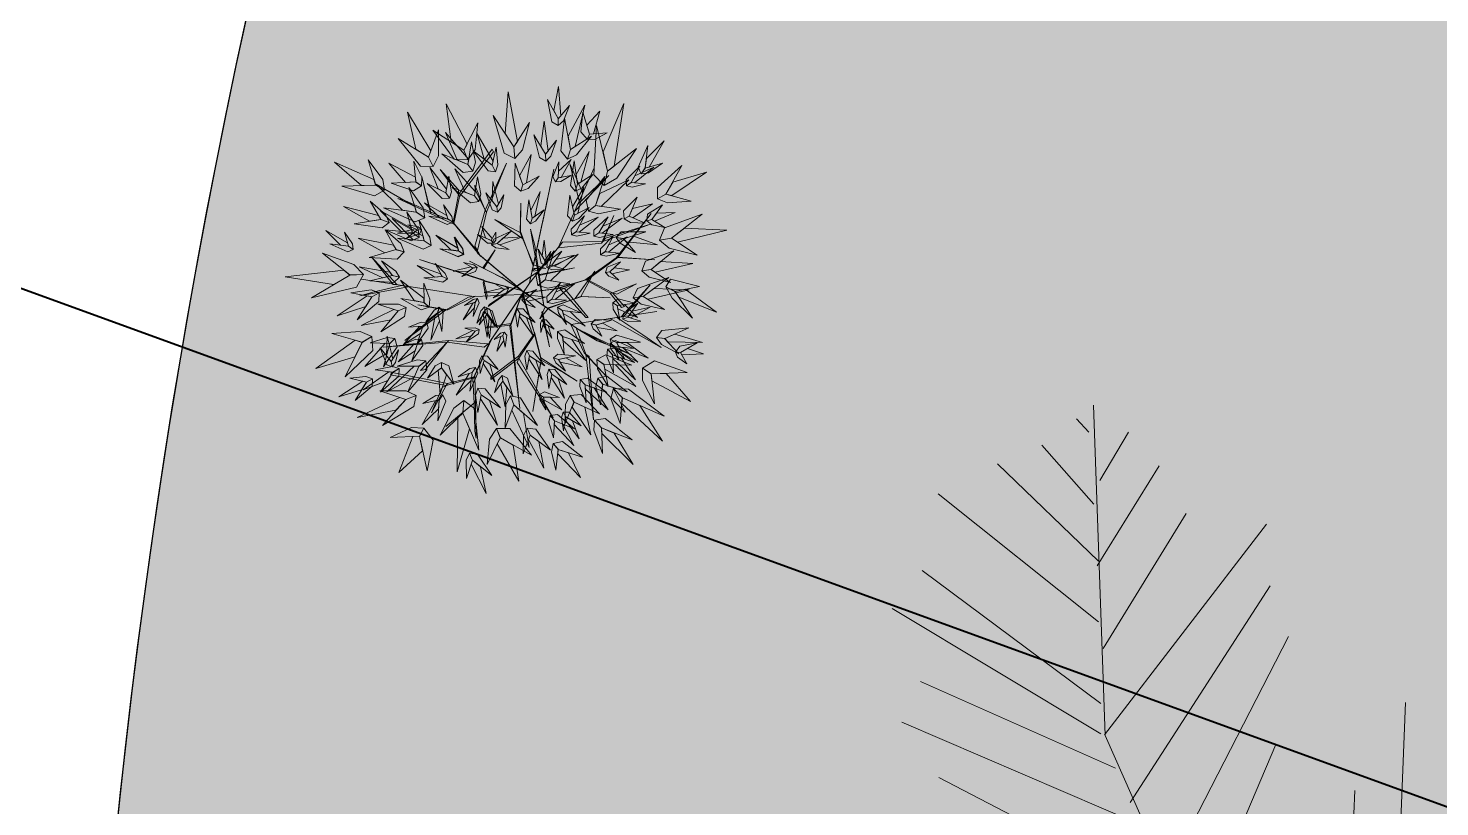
# Model space of a CAD drawing. Header units: millimetres. Extents: x -4 to 161, y -89 to 328.
# Drawn here: x 19.317 to 23.759, y 20.954 to 23.403 of the extents above; entities that cross this region are included whole.
import ezdxf

# ---------------------------------------------------------------- set-up
doc = ezdxf.new("R2010")
doc.units = ezdxf.units.MM
doc.linetypes.add('CENTER', pattern=[2, 1.25, -0.25, 0.25, -0.25])
for name, color, linetype, lineweight in [('19-JARDINERIA', 80, 'Continuous', 0), ('areas verdes', 70, 'Continuous', 0), ('PARED', 20, 'Continuous', 40)]:
    doc.layers.add(name, color=color, linetype=linetype, lineweight=lineweight)
doc.layers.add('Grama Zoysa', color=84, linetype='Continuous')
doc.layers.add('PISO', color=8, linetype='Continuous')
doc.layers.add('VEGETACION', color=7, linetype='Continuous', lineweight=9, true_color=0xa3cf44)
doc.styles.add('ATTR', font='romans.shx', dxfattribs={"width": 0.8, "height": 19.230769})

# ---------------------------------------------------------------- blocks, each defined once
blk = doc.blocks.new('A$C50677734')
at = {"color": 62, "linetype": 'ByBlock'}
blk.add_line((0.961, 2.557, -0.722), (0.961, 2.557, -0.722), dxfattribs=at)
for points in [[(1.859, 3.166, -1.767), (1.89, 3.204, -1.791), (1.825, 3.556, -2.022), (1.791, 3.261, -1.829)], [(1.123, 2.924, -1.578), (1.129, 2.988, -1.599), (0.808, 3.358, -1.808), (0.983, 2.99, -1.637)], [(1.315, 3.068, -1.214), (1.333, 3.089, -1.219), (1.317, 3.296, -1.265), (1.286, 3.126, -1.227)], [(1.648, 2.969, -1.42), (1.665, 3.004, -1.431), (1.564, 3.287, -1.538), (1.584, 3.038, -1.45)], [(1.867, 3.082, -1.712), (1.859, 3.166, -1.767), (1.695, 3.391, -1.914), (1.78, 3.123, -1.739)], [(1.867, 3.082, -1.712), (1.931, 3.143, -1.752), (1.996, 3.335, -1.877), (1.859, 3.165, -1.766)], [(2.299, 2.934, -1.202), (2.351, 2.947, -1.232), (2.507, 3.287, -1.532), (2.294, 3.057, -1.286)], [(1.192, 2.831, -1.529), (1.215, 2.945, -1.562), (1.146, 3.213, -1.672), (1.124, 2.923, -1.578)], [(1.315, 3.019, -1.203), (1.315, 3.068, -1.214), (1.245, 3.206, -1.245), (1.274, 3.046, -1.209)], [(1.315, 3.019, -1.203), (1.35, 3.052, -1.211), (1.392, 3.161, -1.235), (1.315, 3.067, -1.214)], [(1.865, 2.762, -1.463), (1.895, 2.798, -1.469), (1.868, 3.165, -1.531), (1.813, 2.864, -1.48)], [(2.069, 2.905, -1.191), (2.099, 2.93, -1.218), (2.072, 3.177, -1.496), (2.018, 2.974, -1.268)], [(2.255, 2.858, -1.131), (2.299, 2.934, -1.202), (2.284, 3.228, -1.401), (2.198, 2.946, -1.171)], [(1.192, 2.831, -1.529), (1.123, 2.924, -1.578), (0.788, 3.079, -1.717), (1.07, 2.821, -1.556)], [(1.667, 2.9, -1.394), (1.648, 2.969, -1.42), (1.493, 3.132, -1.491), (1.597, 2.922, -1.408)], [(1.667, 2.9, -1.394), (1.705, 2.96, -1.412), (1.723, 3.129, -1.468), (1.648, 2.968, -1.419)], [(2.069, 2.847, -1.125), (2.069, 2.905, -1.191), (1.945, 3.069, -1.375), (1.996, 2.879, -1.161)], [(2.511, 2.724, -1.961), (2.567, 2.731, -1.998), (2.745, 3.062, -2.376), (2.509, 2.851, -2.066)], [(1.513, 2.725, -1.629), (1.532, 2.762, -1.651), (1.414, 3.037, -1.873), (1.438, 2.788, -1.691)], [(1.705, 2.693, -1.366), (1.731, 2.722, -1.378), (1.708, 3.017, -1.498), (1.661, 2.775, -1.399)], [(1.865, 2.675, -1.448), (1.865, 2.762, -1.463), (1.741, 3.005, -1.504), (1.792, 2.723, -1.456)], [(1.865, 2.675, -1.448), (1.925, 2.734, -1.458), (1.998, 2.926, -1.491), (1.865, 2.761, -1.463)], [(1.93, 2.667, -1.859), (1.922, 2.651, -1.892), (1.871, 2.952, -1.868), (1.89, 2.894, -1.859)], [(2.069, 2.847, -1.125), (2.13, 2.886, -1.169), (2.202, 3.016, -1.315), (2.069, 2.904, -1.19)], [(2.255, 2.858, -1.131), (2.353, 2.87, -1.179), (2.531, 2.993, -1.337), (2.298, 2.933, -1.201)], [(2.462, 2.651, -1.871), (2.511, 2.724, -1.961), (2.503, 3.029, -2.211), (2.403, 2.75, -1.92)], [(2.432, 2.631, -1.61), (2.47, 2.648, -1.632), (2.546, 2.934, -1.858), (2.412, 2.726, -1.673)], [(1.077, 2.671, -1.023), (1.062, 2.707, -1.034), (0.784, 2.819, -1.145), (0.983, 2.668, -1.054)], [(1.14, 2.639, -0.997), (1.121, 2.707, -1.015), (1.008, 2.833, -1.073), (1.078, 2.67, -1.023)], [(1.545, 1.991, -1.825), (1.545, 1.991, -1.791), (1.15, 2.824, -1.687)], [(1.318, 2.63, -1.147), (1.33, 2.662, -1.153), (1.223, 2.897, -1.218), (1.259, 2.685, -1.165)], [(1.277, 2.552, -1.715), (1.349, 2.86, -1.329), (1.26, 2.582, -1.705), (1.277, 2.552, -1.715)], [(1.535, 2.658, -1.576), (1.513, 2.725, -1.629), (1.334, 2.874, -1.776), (1.454, 2.672, -1.605)], [(1.535, 2.658, -1.576), (1.578, 2.722, -1.612), (1.598, 2.893, -1.729), (1.513, 2.724, -1.628)], [(1.705, 2.623, -1.337), (1.705, 2.693, -1.366), (1.599, 2.888, -1.446), (1.643, 2.662, -1.353)], [(1.705, 2.574, -0.671), (1.731, 2.603, -0.683), (1.708, 2.898, -0.804), (1.661, 2.656, -0.705)], [(1.705, 2.623, -1.337), (1.757, 2.67, -1.356), (1.82, 2.825, -1.42), (1.705, 2.692, -1.365)], [(1.926, 2.659, -1.886), (1.953, 2.694, -1.886), (2.134, 2.891, -2.021)], [(2.114, 2.599, -0.969), (2.135, 2.649, -1.002), (2.111, 2.821, -1.094), (2.078, 2.647, -0.987)], [(2.135, 2.649, -1.002), (2.163, 2.661, -1.016), (2.234, 2.877, -1.155), (2.125, 2.721, -1.041)], [(2.408, 2.565, -1.556), (2.432, 2.631, -1.61), (2.383, 2.857, -1.76), (2.353, 2.626, -1.586)], [(0.72, 2.525, -1.582), (0.702, 2.581, -1.617), (0.326, 2.719, -1.966), (0.588, 2.507, -1.679)], [(0.805, 2.484, -1.499), (0.785, 2.59, -1.555), (0.64, 2.774, -1.739), (0.721, 2.524, -1.581)], [(1.292, 2.521, -1.748), (1.316, 2.469, -1.764), (1.029, 2.757, -1.825), (1.123, 2.679, -1.782)], [(1.339, 2.573, -1.131), (1.318, 2.63, -1.147), (1.177, 2.76, -1.19), (1.279, 2.587, -1.14)], [(1.339, 2.573, -1.131), (1.366, 2.626, -1.142), (1.368, 2.771, -1.176), (1.319, 2.629, -1.147)], [(1.705, 2.504, -0.643), (1.705, 2.574, -0.671), (1.599, 2.769, -0.751), (1.643, 2.542, -0.659)], [(1.745, 2.671, -1.296), (1.744, 2.691, -1.3), (1.631, 2.792, -1.349), (1.7, 2.686, -1.309)], [(1.77, 2.645, -1.284), (1.745, 2.671, -1.296), (1.637, 2.707, -1.328), (1.734, 2.638, -1.29)], [(1.705, 2.504, -0.643), (1.757, 2.551, -0.662), (1.82, 2.706, -0.725), (1.705, 2.573, -0.671)], [(1.77, 2.645, -1.284), (1.772, 2.681, -1.292), (1.739, 2.76, -1.317), (1.746, 2.671, -1.295)], [(1.965, 2.515, -0.595), (1.983, 2.536, -0.597), (1.967, 2.748, -0.617), (1.936, 2.574, -0.601)], [(2.114, 2.599, -0.969), (2.168, 2.616, -0.991), (2.262, 2.705, -1.064), (2.134, 2.648, -1.001)], [(2.182, 2.555, -1.696), (2.213, 2.577, -1.653), (2.268, 2.796, -1.696)], [(2.247, 2.438, -0.677), (2.28, 2.453, -0.697), (2.34, 2.698, -0.892), (2.228, 2.519, -0.732)], [(2.408, 2.565, -1.556), (2.481, 2.589, -1.592), (2.603, 2.71, -1.711), (2.432, 2.63, -1.609)], [(2.462, 2.651, -1.871), (2.567, 2.651, -1.932), (2.762, 2.756, -2.131), (2.51, 2.723, -1.96)], [(2.541, 2.461, -0.81), (2.572, 2.474, -0.814), (2.684, 2.711, -0.856), (2.545, 2.543, -0.821)], [(1.103, 2.424, -1.414), (1.093, 2.462, -1.424), (0.831, 2.61, -1.53), (1.009, 2.434, -1.443)], [(1.14, 2.639, -0.997), (1.077, 2.671, -1.023), (0.852, 2.664, -1.097), (1.078, 2.601, -1.011)], [(1.163, 2.385, -1.389), (1.152, 2.455, -1.406), (1.055, 2.594, -1.461), (1.104, 2.424, -1.414)], [(1.965, 2.465, -0.591), (1.965, 2.515, -0.595), (1.895, 2.655, -0.608), (1.924, 2.493, -0.593)], [(1.957, 2.443, -1.892), (1.969, 2.468, -1.849), (1.93, 2.667, -1.859), (1.922, 2.651, -1.892)], [(1.965, 2.465, -0.591), (2, 2.499, -0.594), (2.042, 2.61, -0.604), (1.965, 2.514, -0.595)], [(2.228, 2.382, -0.631), (2.247, 2.438, -0.677), (2.201, 2.631, -0.807), (2.18, 2.434, -0.656)], [(2.51, 2.407, -0.8), (2.541, 2.461, -0.81), (2.549, 2.656, -0.837), (2.482, 2.463, -0.805)], [(0.805, 2.484, -1.499), (0.72, 2.525, -1.582), (0.404, 2.48, -1.814), (0.713, 2.413, -1.545)], [(0.9, 2.318, -1.191), (0.871, 2.377, -1.222), (0.754, 2.467, -1.322), (0.842, 2.331, -1.236)], [(1.273, 2.231, -0.709), (1.282, 2.288, -0.757), (1.202, 2.464, -0.893), (1.217, 2.272, -0.736)], [(1.282, 2.288, -0.757), (1.311, 2.308, -0.778), (1.326, 2.552, -0.982), (1.249, 2.362, -0.814)], [(1.543, 2.284, -0.484), (1.556, 2.308, -0.486), (1.503, 2.508, -0.538), (1.505, 2.334, -0.503)], [(1.711, 1.973, -1.516), (1.711, 1.988, -1.568), (1.555, 2.518, -0.839), (1.555, 2.518, -0.832)], [(1.795, 2.291, -2.217), (1.812, 2.312, -2.221), (1.797, 2.52, -2.263), (1.766, 2.349, -2.229)], [(1.795, 2.288, -0.406), (1.812, 2.309, -0.411), (1.797, 2.517, -0.452), (1.766, 2.346, -0.418)], [(1.878, 2.147, -2.168), (1.863, 2.117, -2.134), (1.961, 2.451, -1.843), (1.965, 2.459, -1.859)], [(1.961, 2.451, -1.843), (1.965, 2.459, -1.859), (2.182, 2.555, -1.696), (2.174, 2.538, -1.678)], [(2.182, 2.555, -1.696), (2.174, 2.538, -1.678), (2.638, 2.513, -1.329), (2.649, 2.535, -1.329)], [(2.2, 2.298, -1.405), (2.2, 2.298, -1.372), (2.322, 2.487, -0.967), (2.29, 2.462, -1.071)], [(2.228, 2.382, -0.631), (2.29, 2.403, -0.662), (2.392, 2.508, -0.765), (2.247, 2.438, -0.676)], [(2.51, 2.407, -0.8), (2.569, 2.423, -0.806), (2.682, 2.517, -0.828), (2.54, 2.461, -0.809)], [(0.467, 2.31, -1.383), (0.457, 2.34, -1.396), (0.24, 2.43, -1.521), (0.393, 2.307, -1.418)], [(0.517, 2.284, -1.354), (0.503, 2.34, -1.374), (0.418, 2.443, -1.44), (0.468, 2.31, -1.383)], [(0.841, 2.331, -1.236), (0.822, 2.362, -1.255), (0.568, 2.395, -1.447), (0.762, 2.304, -1.29)], [(0.691, 2.205, -0.886), (0.724, 2.236, -0.907), (0.768, 2.376, -0.967), (0.681, 2.252, -0.898)], [(0.724, 2.236, -0.907), (0.75, 2.237, -0.916), (0.879, 2.381, -1.006), (0.743, 2.295, -0.932)], [(1.136, 1.939, -1.405), (1.119, 1.944, -1.405), (0.786, 2.359, -0.728)], [(1.163, 2.385, -1.389), (1.103, 2.424, -1.414), (0.879, 2.447, -1.484), (1.095, 2.355, -1.403)], [(1.273, 2.231, -0.709), (1.331, 2.261, -0.741), (1.412, 2.379, -0.849), (1.282, 2.287, -0.757)], [(1.552, 2.236, -0.472), (1.543, 2.284, -0.484), (1.45, 2.403, -0.529), (1.508, 2.254, -0.486)], [(1.552, 2.236, -0.472), (1.58, 2.277, -0.474), (1.599, 2.393, -0.493), (1.543, 2.284, -0.484)], [(1.795, 2.242, -2.207), (1.795, 2.291, -2.217), (1.724, 2.429, -2.245), (1.754, 2.269, -2.213)], [(1.795, 2.239, -0.397), (1.795, 2.288, -0.406), (1.724, 2.426, -0.434), (1.754, 2.266, -0.402)], [(1.795, 2.242, -2.207), (1.83, 2.275, -2.214), (1.871, 2.385, -2.236), (1.795, 2.291, -2.217)], [(1.795, 2.239, -0.397), (1.83, 2.272, -0.403), (1.871, 2.381, -0.425), (1.795, 2.287, -0.406)], [(2.192, 2.281, -1.405), (2.2, 2.298, -1.405), (2.621, 2.372, -0.728)], [(2.243, 2.205, -0.515), (2.276, 2.236, -0.536), (2.32, 2.376, -0.596), (2.233, 2.252, -0.527)], [(2.276, 2.236, -0.536), (2.302, 2.237, -0.545), (2.431, 2.381, -0.635), (2.295, 2.295, -0.561)], [(0.517, 2.284, -1.354), (0.467, 2.31, -1.383), (0.289, 2.302, -1.466), (0.466, 2.252, -1.37)], [(0.658, 2.174, -1.27), (0.644, 2.204, -1.276), (0.4, 2.295, -1.33), (0.577, 2.171, -1.284)], [(0.714, 2.148, -1.257), (0.695, 2.205, -1.268), (0.593, 2.309, -1.298), (0.659, 2.174, -1.27)], [(0.9, 2.318, -1.191), (0.841, 2.331, -1.236), (0.653, 2.264, -1.363), (0.854, 2.264, -1.216)], [(0.691, 2.205, -0.886), (0.737, 2.201, -0.9), (0.839, 2.241, -0.948), (0.724, 2.236, -0.907)], [(1.016, 2.13, -0.919), (0.992, 2.171, -0.931), (0.897, 2.233, -0.968), (0.97, 2.14, -0.936)], [(1.112, 2.184, -2.148), (1.096, 2.205, -2.155), (0.897, 2.232, -2.225), (1.052, 2.167, -2.167)], [(1.308, 2.131, -1.375), (1.33, 2.105, -1.405), (0.933, 2.241, -1.234)], [(1.159, 2.174, -2.131), (1.135, 2.215, -2.142), (1.04, 2.277, -2.179), (1.113, 2.184, -2.147)], [(1.33, 2.105, -1.405), (1.342, 2.091, -1.387), (1.236, 2.318, -0.976)], [(1.745, 2.113, -0.765), (1.744, 2.133, -0.77), (1.631, 2.234, -0.818), (1.7, 2.128, -0.778)], [(1.905, 2.203, -2.055), (1.886, 2.164, -2.097), (2.192, 2.281, -1.405), (2.2, 2.298, -1.405)], [(2.011, 2.088, -0.394), (2.021, 2.116, -0.434), (1.995, 2.238, -0.531), (1.985, 2.129, -0.407)], [(2.021, 2.116, -0.434), (2.038, 2.118, -0.455), (2.07, 2.246, -0.622), (2.011, 2.167, -0.475)], [(2.243, 2.205, -0.515), (2.289, 2.201, -0.529), (2.391, 2.241, -0.577), (2.276, 2.236, -0.536)], [(2.495, 2.142, -0.603), (2.548, 2.16, -0.654), (2.661, 2.312, -0.795), (2.503, 2.211, -0.631)], [(2.548, 2.16, -0.654), (2.578, 2.143, -0.675), (2.794, 2.243, -0.888), (2.595, 2.223, -0.713)], [(0.532, 1.96, -1.921), (0.519, 2.009, -1.929), (0.182, 2.207, -2.011), (0.412, 1.977, -1.944)], [(0.714, 2.148, -1.257), (0.658, 2.174, -1.27), (0.464, 2.166, -1.302), (0.661, 2.116, -1.262)], [(0.608, 1.908, -1.901), (0.594, 1.997, -1.914), (0.47, 2.177, -1.958), (0.533, 1.96, -1.92)], [(0.82, 2.024, -1.052), (0.798, 2.058, -1.06), (0.496, 2.125, -1.139), (0.725, 2.007, -1.074)], [(0.817, 1.749, -1.696), (0.835, 1.749, -1.678), (0.654, 2.178, -1.329), (0.63, 2.178, -1.329)], [(0.891, 2.003, -1.033), (0.858, 2.067, -1.046), (0.721, 2.174, -1.087), (0.821, 2.024, -1.052)], [(0.969, 2.14, -0.936), (0.954, 2.161, -0.943), (0.754, 2.188, -1.013), (0.909, 2.123, -0.956)], [(1.016, 2.13, -0.919), (0.969, 2.14, -0.936), (0.825, 2.098, -0.983), (0.982, 2.095, -0.929)], [(1.159, 2.174, -2.131), (1.112, 2.184, -2.148), (0.968, 2.143, -2.194), (1.124, 2.139, -2.14)], [(1.273, 2.144, -0.577), (1.247, 2.153, -0.58), (1.056, 2.065, -0.61), (1.228, 2.096, -0.585)], [(1.319, 2.162, -0.57), (1.276, 2.183, -0.574), (1.158, 2.183, -0.59), (1.273, 2.145, -0.577)], [(1.319, 2.162, -0.57), (1.273, 2.144, -0.577), (1.167, 2.029, -0.597), (1.308, 2.113, -0.574)], [(1.77, 2.087, -0.753), (1.745, 2.113, -0.765), (1.637, 2.149, -0.797), (1.734, 2.08, -0.76)], [(1.77, 2.087, -0.753), (1.772, 2.123, -0.761), (1.739, 2.202, -0.787), (1.746, 2.113, -0.765)], [(1.814, 1.871, -1.157), (1.776, 2.169, -0.566), (1.817, 1.847, -1.105)], [(1.817, 1.648, -2.64), (1.821, 1.684, -2.64), (1.868, 2.15, -2.168), (1.864, 2.117, -2.134)], [(2.011, 2.088, -0.394), (2.044, 2.086, -0.429), (2.098, 2.124, -0.528), (2.021, 2.116, -0.434)], [(2.21, 1.954, -0.924), (2.18, 1.912, -0.952), (2.179, 2.19, -0.652)], [(2.495, 2.142, -0.603), (2.548, 2.105, -0.637), (2.685, 2.087, -0.749), (2.547, 2.16, -0.653)], [(0.608, 1.908, -1.901), (0.532, 1.96, -1.921), (0.244, 1.998, -1.975), (0.522, 1.873, -1.912)], [(0.891, 2.003, -1.033), (0.82, 2.024, -1.052), (0.594, 1.981, -1.104), (0.834, 1.955, -1.044)], [(1.119, 1.944, -1.405), (1.119, 1.944, -1.372), (0.8, 1.994, -0.967), (0.83, 1.966, -1.071)], [(1.564, 1.963, -1.791), (1.527, 2.007, -1.791), (1.33, 2.105, -1.405), (1.342, 2.091, -1.387)], [(1.558, 1.938, -0.414), (1.533, 1.964, -0.416), (1.449, 1.995, -0.424), (1.521, 1.938, -0.417)], [(1.793, 2.036, -0.805), (1.973, 2.045, -0.542), (1.793, 2.047, -0.738)], [(1.991, 2.094, -0.392), (2.027, 2.063, -0.408), (2.176, 2.023, -0.44), (2.04, 2.105, -0.392)], [(1.991, 2.094, -0.392), (1.991, 2.049, -0.411), (2.041, 1.951, -0.457), (2.026, 2.063, -0.408)], [(2.027, 2.063, -0.408), (2.03, 2.038, -0.419), (2.191, 1.916, -0.486), (2.089, 2.046, -0.422)], [(2.21, 1.954, -0.918), (2.218, 1.957, -0.952), (2.413, 2.087, -0.719)], [(2.316, 1.925, -0.35), (2.363, 1.94, -0.358), (2.474, 2.049, -0.382), (2.329, 1.973, -0.354)], [(2.39, 1.852, -1.215), (2.359, 1.839, -1.258), (2.801, 2.02, -1.105), (2.628, 1.949, -1.123)], [(2.363, 1.94, -0.358), (2.388, 1.93, -0.362), (2.583, 2.008, -0.398), (2.41, 1.986, -0.368)], [(0.42, 1.701, -1.741), (0.367, 1.791, -1.824), (0.199, 1.889, -2.087), (0.347, 1.694, -1.856)], [(0.915, 1.862, -1.002), (0.884, 1.874, -1.027), (0.732, 1.75, -1.279), (0.892, 1.796, -1.072)], [(0.954, 1.887, -0.942), (0.9, 1.914, -0.982), (0.78, 1.912, -1.115), (0.915, 1.863, -1.001)], [(0.954, 1.887, -0.942), (0.915, 1.862, -1.002), (0.862, 1.703, -1.169), (0.965, 1.821, -0.975)], [(1.256, 1.667, -2.055), (1.297, 1.654, -2.097), (1.136, 1.939, -1.405), (1.119, 1.944, -1.405)], [(1.323, 1.803, -1.082), (1.317, 1.823, -1.085), (1.181, 1.898, -1.12), (1.275, 1.808, -1.092)], [(1.354, 1.783, -1.074), (1.347, 1.819, -1.079), (1.296, 1.889, -1.098), (1.324, 1.803, -1.082)], [(1.52, 1.938, -0.417), (1.505, 1.951, -0.419), (1.346, 1.939, -0.433), (1.476, 1.916, -0.421)], [(1.558, 1.938, -0.414), (1.52, 1.938, -0.417), (1.415, 1.885, -0.427), (1.537, 1.907, -0.416)], [(1.794, 1.654, -2.278), (1.794, 1.654, -2.321), (1.561, 1.967, -1.825), (1.561, 1.967, -1.791)], [(1.709, 1.979, -1.568), (1.692, 1.972, -1.525), (1.593, 1.873, -1.157), (1.624, 1.886, -1.157)], [(1.745, 1.8, -2.15), (1.744, 1.82, -2.155), (1.631, 1.921, -2.203), (1.7, 1.815, -2.163)], [(1.818, 1.675, -2.321), (1.818, 1.675, -2.407), (1.711, 1.982, -1.568), (1.711, 1.963, -1.525)], [(1.77, 1.774, -2.138), (1.772, 1.809, -2.146), (1.739, 1.889, -2.172), (1.746, 1.799, -2.15)], [(1.818, 1.452, -1.148), (1.818, 1.452, -1.191), (2.281, 1.899, -0.48), (2.189, 1.795, -0.575)], [(1.818, 1.838, -1.157), (1.818, 1.872, -1.157), (1.818, 1.685, -0.471), (1.818, 1.685, -0.581)], [(2.041, 1.71, -1.182), (2.05, 1.713, -1.114), (2.21, 1.954, -0.918), (2.218, 1.957, -0.952)], [(2.316, 1.925, -0.35), (2.358, 1.902, -0.355), (2.475, 1.896, -0.374), (2.362, 1.94, -0.358)], [(2.35, 1.836, -1.225), (2.359, 1.839, -1.252), (2.566, 1.924, -0.805), (2.501, 1.897, -0.9)], [(0.737, 1.729, -0.914), (0.701, 1.772, -0.937), (0.583, 1.824, -1.011), (0.685, 1.729, -0.947)], [(1.354, 1.783, -1.074), (1.323, 1.803, -1.082), (1.208, 1.815, -1.105), (1.32, 1.768, -1.078)], [(1.5, 1.824, -0.362), (1.475, 1.825, -0.371), (1.34, 1.693, -0.47), (1.479, 1.768, -0.389)], [(1.5, 1.8, -1.849), (1.475, 1.801, -1.859), (1.34, 1.669, -1.958), (1.479, 1.744, -1.876)], [(1.534, 1.852, -0.338), (1.489, 1.86, -0.354), (1.386, 1.828, -0.406), (1.5, 1.824, -0.361)], [(1.534, 1.828, -1.825), (1.489, 1.836, -1.841), (1.386, 1.804, -1.893), (1.5, 1.8, -1.849)], [(1.534, 1.852, -0.338), (1.5, 1.824, -0.362), (1.45, 1.69, -0.427), (1.542, 1.805, -0.351)], [(1.534, 1.828, -1.825), (1.5, 1.8, -1.849), (1.45, 1.666, -1.914), (1.542, 1.781, -1.838)], [(2.017, 1.654, -1.148), (2.017, 1.654, -1.191), (1.552, 1.829, -0.48), (1.573, 1.829, -0.575)], [(1.77, 1.774, -2.138), (1.745, 1.8, -2.15), (1.637, 1.835, -2.182), (1.734, 1.767, -2.145)], [(2.01, 1.697, -1.543), (1.993, 1.69, -1.516), (2.35, 1.836, -1.225), (2.359, 1.839, -1.252)], [(2.531, 1.651, -0.504), (2.581, 1.665, -0.54), (2.697, 1.79, -0.639), (2.545, 1.708, -0.524)], [(0.346, 1.694, -1.858), (0.313, 1.738, -1.908), (0, 1.665, -2.398), (0.26, 1.605, -1.991)], [(0.42, 1.701, -1.741), (0.346, 1.694, -1.858), (0.143, 1.479, -2.175), (0.382, 1.583, -1.8)], [(0.684, 1.729, -0.948), (0.662, 1.75, -0.962), (0.437, 1.731, -1.103), (0.621, 1.692, -0.987)], [(0.737, 1.729, -0.914), (0.684, 1.729, -0.948), (0.535, 1.64, -1.041), (0.708, 1.677, -0.933)], [(1.026, 1.631, -0.669), (1.006, 1.648, -0.673), (0.797, 1.633, -0.714), (0.968, 1.601, -0.681)], [(1.076, 1.631, -0.659), (1.042, 1.665, -0.666), (0.933, 1.707, -0.688), (1.027, 1.631, -0.669)], [(1.316, 1.654, -2.168), (1.349, 1.654, -2.134), (1.006, 1.596, -1.843), (0.997, 1.596, -1.859)], [(1.186, 1.643, -1.264), (1.141, 1.634, -1.282), (1.059, 1.571, -1.341), (1.165, 1.606, -1.291)], [(1.186, 1.643, -1.264), (1.165, 1.605, -1.291), (1.169, 1.466, -1.365), (1.21, 1.602, -1.279)], [(1.821, 1.654, -2.64), (1.784, 1.654, -2.64), (1.316, 1.654, -2.168), (1.349, 1.654, -2.134)], [(1.527, 1.593, -1.568), (1.545, 1.593, -1.525), (1.402, 1.746, -1.157), (1.392, 1.746, -1.157)], [(1.794, 1.657, -2.321), (1.794, 1.657, -2.407), (1.527, 1.59, -1.568), (1.545, 1.59, -1.525)], [(1.781, 1.633, -2.168), (1.807, 1.655, -2.134), (1.586, 1.386, -1.843), (1.579, 1.38, -1.859)], [(1.755, 1.63, -0.626), (1.778, 1.604, -0.662), (1.897, 1.577, -0.762), (1.799, 1.643, -0.646)], [(1.821, 1.611, -2.682), (1.821, 1.596, -4.18), (1.76, 1.648, -4.18), (1.775, 1.648, -2.682)], [(1.812, 1.648, -4.18), (1.76, 1.648, -4.18), (1.775, 1.648, -2.682), (1.812, 1.648, -2.682)], [(1.818, 1.648, -2.64), (1.775, 1.648, -2.682), (1.775, 1.648, -2.682), (1.803, 1.648, -2.364)], [(1.778, 1.654, -2.597), (1.821, 1.654, -2.64), (1.836, 1.654, -2.364), (1.794, 1.654, -2.321)], [(1.836, 1.654, -2.364), (1.794, 1.654, -2.321), (1.907, 1.654, -2.03), (1.907, 1.654, -2.073)], [(1.815, 1.645, -2.64), (1.841, 1.62, -2.64), (2.004, 1.434, -2.444), (1.98, 1.457, -2.41)], [(1.818, 1.691, -2.597), (1.818, 1.648, -2.64), (1.818, 1.633, -2.364), (1.818, 1.675, -2.321)], [(1.818, 1.633, -2.364), (1.818, 1.675, -2.321), (1.818, 1.562, -2.03), (1.818, 1.562, -2.073)], [(1.821, 1.654, -2.64), (1.821, 1.611, -2.682), (1.821, 1.596, -2.407), (1.821, 1.639, -2.364)], [(1.821, 1.648, -4.18), (1.821, 1.596, -4.18), (1.821, 1.611, -2.682), (1.821, 1.648, -2.682)], [(1.907, 1.654, -2.03), (1.907, 1.654, -2.073), (2.289, 1.624, -1.825), (2.289, 1.624, -1.791)], [(1.908, 1.655, -2.03), (1.948, 1.672, -1.996), (2.01, 1.697, -1.543), (1.993, 1.69, -1.516)], [(1.929, 1.586, -1.343), (2.001, 1.564, -1.411), (2.243, 1.636, -1.598), (1.994, 1.653, -1.381)], [(1.999, 1.695, -1.516), (2.026, 1.686, -1.473), (2.06, 1.654, -1.182), (2.032, 1.654, -1.182)], [(2.05, 1.713, -1.182), (2.024, 1.703, -1.182), (2.082, 1.611, -0.505)], [(2.102, 1.634, -0.321), (2.131, 1.656, -0.331), (2.18, 1.753, -0.377), (2.098, 1.668, -0.337)], [(2.102, 1.634, -0.321), (2.138, 1.63, -0.319), (2.223, 1.656, -0.331), (2.131, 1.655, -0.331)], [(2.131, 1.656, -0.331), (2.152, 1.655, -0.331), (2.268, 1.754, -0.377), (2.152, 1.696, -0.35)], [(2.289, 1.624, -1.825), (2.289, 1.624, -1.791), (2.997, 1.751, -1.687)], [(2.531, 1.651, -0.504), (2.577, 1.619, -0.528), (2.702, 1.6, -0.607), (2.581, 1.665, -0.539)], [(0.797, 1.557, -1.369), (0.697, 1.59, -1.398), (0.448, 1.558, -1.491), (0.706, 1.506, -1.411)], [(0.797, 1.557, -1.369), (0.705, 1.505, -1.412), (0.526, 1.223, -1.529), (0.792, 1.447, -1.393)], [(1.016, 1.596, -1.892), (0.988, 1.596, -1.849), (0.826, 1.473, -1.859), (0.844, 1.473, -1.892)], [(1.076, 1.631, -0.659), (1.026, 1.631, -0.669), (0.888, 1.56, -0.696), (1.048, 1.589, -0.665)], [(1.536, 1.59, -1.516), (1.521, 1.59, -1.568), (1.004, 1.136, -0.839), (1.004, 1.136, -0.832)], [(1.165, 1.605, -1.291), (1.141, 1.598, -1.302), (1.067, 1.432, -1.414), (1.166, 1.547, -1.322)], [(1.423, 1.593, -0.708), (1.408, 1.603, -0.718), (1.288, 1.562, -0.815), (1.394, 1.563, -0.735)], [(1.452, 1.6, -0.685), (1.427, 1.621, -0.701), (1.355, 1.635, -0.752), (1.424, 1.593, -0.708)], [(1.452, 1.6, -0.685), (1.423, 1.593, -0.708), (1.355, 1.522, -0.773), (1.444, 1.566, -0.698)], [(1.672, 1.619, -0.621), (1.628, 1.605, -0.636), (1.548, 1.531, -0.682), (1.653, 1.578, -0.642)], [(1.653, 1.577, -0.642), (1.63, 1.567, -0.651), (1.563, 1.386, -0.741), (1.657, 1.516, -0.667)], [(1.672, 1.619, -0.621), (1.653, 1.577, -0.642), (1.664, 1.432, -0.702), (1.699, 1.579, -0.633)], [(1.755, 1.63, -0.626), (1.745, 1.589, -0.65), (1.766, 1.503, -0.73), (1.778, 1.604, -0.661)], [(1.778, 1.604, -0.662), (1.775, 1.581, -0.677), (1.885, 1.48, -0.828), (1.828, 1.592, -0.704)], [(1.818, 1.562, -2.03), (1.818, 1.519, -1.996), (1.818, 1.452, -1.543), (1.818, 1.47, -1.516)], [(1.818, 1.562, -2.03), (1.818, 1.562, -2.073), (1.818, 1.179, -1.825), (1.818, 1.179, -1.791)], [(1.929, 1.586, -1.343), (1.957, 1.505, -1.389), (2.09, 1.376, -1.538), (2, 1.564, -1.41)], [(2.001, 1.564, -1.411), (2.02, 1.522, -1.439), (2.331, 1.456, -1.722), (2.102, 1.593, -1.49)], [(2.011, 1.626, -0.924), (2.011, 1.617, -0.857), (2.222, 1.418, -0.557)], [(2.095, 1.609, -0.335), (2.132, 1.586, -0.36), (2.274, 1.583, -0.429), (2.137, 1.632, -0.348)], [(2.095, 1.609, -0.335), (2.102, 1.564, -0.352), (2.164, 1.478, -0.407), (2.132, 1.587, -0.359)], [(2.132, 1.586, -0.36), (2.139, 1.562, -0.37), (2.305, 1.479, -0.475), (2.192, 1.585, -0.389)], [(2.282, 1.625, -1.791), (2.341, 1.62, -1.791), (2.534, 1.347, -1.405), (2.516, 1.349, -1.387)], [(2.431, 1.593, -0.722), (2.475, 1.576, -0.74), (2.624, 1.593, -0.789), (2.471, 1.622, -0.732)], [(2.431, 1.593, -0.722), (2.448, 1.549, -0.734), (2.53, 1.472, -0.773), (2.474, 1.576, -0.739)], [(2.475, 1.576, -0.74), (2.487, 1.553, -0.747), (2.678, 1.494, -0.821), (2.537, 1.583, -0.76)], [(0.705, 1.505, -1.412), (0.648, 1.518, -1.429), (0.277, 1.271, -1.607), (0.629, 1.387, -1.461)], [(0.945, 1.519, -0.812), (0.888, 1.502, -0.82), (0.779, 1.404, -0.848), (0.917, 1.465, -0.824)], [(0.917, 1.465, -0.824), (0.886, 1.451, -0.83), (0.784, 1.211, -0.882), (0.916, 1.383, -0.839)], [(0.945, 1.519, -0.812), (0.917, 1.465, -0.824), (0.917, 1.271, -0.859), (0.976, 1.465, -0.819)], [(1.145, 1.411, -0.689), (1.099, 1.417, -0.702), (0.994, 1.383, -0.746), (1.11, 1.381, -0.708)], [(1.145, 1.411, -0.689), (1.11, 1.381, -0.709), (1.056, 1.243, -0.764), (1.152, 1.362, -0.7)], [(1.772, 1.434, -0.924), (1.763, 1.434, -0.857), (1.564, 1.222, -0.557)], [(1.818, 1.409, -1.182), (1.818, 1.437, -1.182), (1.711, 1.418, -0.505)], [(1.817, 1.418, -1.182), (1.82, 1.409, -1.114), (2.055, 1.241, -0.918), (2.058, 1.233, -0.952)], [(1.818, 1.47, -1.516), (1.818, 1.443, -1.473), (1.818, 1.409, -1.182), (1.818, 1.437, -1.182)], [(1.818, 1.452, -1.543), (1.818, 1.47, -1.516), (1.818, 1.084, -1.225), (1.818, 1.075, -1.252)], [(1.856, 1.444, -0.292), (1.902, 1.427, -0.305), (2.054, 1.444, -0.341), (1.896, 1.473, -0.299)], [(1.856, 1.444, -0.292), (1.875, 1.4, -0.3), (1.961, 1.323, -0.329), (1.901, 1.427, -0.304)], [(1.902, 1.427, -0.305), (1.915, 1.403, -0.31), (2.112, 1.344, -0.364), (1.966, 1.434, -0.32)], [(2.033, 1.39, -2.33), (2.011, 1.427, -2.373), (1.935, 1.109, -1.966), (1.944, 1.093, -1.966)], [(2.004, 1.434, -2.444), (1.98, 1.457, -2.41), (2.193, 1.284, -2.119), (2.2, 1.278, -2.134)], [(2.528, 1.435, -0.592), (2.574, 1.415, -0.602), (2.728, 1.425, -0.629), (2.57, 1.462, -0.597)], [(2.528, 1.435, -0.592), (2.545, 1.39, -0.599), (2.629, 1.308, -0.62), (2.573, 1.415, -0.602)], [(2.574, 1.415, -0.602), (2.586, 1.391, -0.606), (2.783, 1.323, -0.647), (2.638, 1.419, -0.613)], [(1.11, 1.381, -0.709), (1.084, 1.382, -0.717), (0.945, 1.244, -0.801), (1.087, 1.324, -0.732)], [(1.431, 1.359, -0.561), (1.386, 1.346, -0.571), (1.3, 1.27, -0.604), (1.41, 1.317, -0.576)], [(1.409, 1.316, -0.576), (1.385, 1.306, -0.582), (1.306, 1.118, -0.644), (1.41, 1.252, -0.593)], [(1.431, 1.359, -0.561), (1.409, 1.316, -0.576), (1.411, 1.164, -0.617), (1.456, 1.316, -0.569)], [(1.713, 1.399, -0.317), (1.681, 1.392, -0.332), (1.622, 1.347, -0.381), (1.699, 1.372, -0.339)], [(1.699, 1.371, -0.339), (1.682, 1.366, -0.348), (1.632, 1.246, -0.441), (1.702, 1.329, -0.365)], [(1.713, 1.399, -0.317), (1.699, 1.371, -0.339), (1.706, 1.271, -0.401), (1.733, 1.369, -0.329)], [(1.872, 1.352, -0.425), (1.837, 1.318, -0.432), (1.796, 1.209, -0.454), (1.872, 1.303, -0.435)], [(1.872, 1.302, -0.435), (1.855, 1.282, -0.44), (1.87, 1.073, -0.482), (1.901, 1.244, -0.447)], [(1.872, 1.352, -0.425), (1.872, 1.302, -0.435), (1.943, 1.164, -0.463), (1.914, 1.324, -0.431)], [(2.431, 1.3, -1.586), (2.475, 1.283, -1.604), (2.624, 1.301, -1.653), (2.471, 1.329, -1.596)], [(2.431, 1.3, -1.586), (2.448, 1.256, -1.598), (2.53, 1.179, -1.637), (2.474, 1.283, -1.604)], [(2.475, 1.283, -1.604), (2.487, 1.26, -1.611), (2.678, 1.201, -1.685), (2.537, 1.29, -1.625)], [(0.428, 1.219, -1.603), (0.394, 1.21, -1.614), (0.264, 0.972, -1.726), (0.421, 1.134, -1.634)], [(0.463, 1.273, -1.577), (0.4, 1.263, -1.595), (0.274, 1.175, -1.653), (0.429, 1.22, -1.603)], [(0.463, 1.273, -1.577), (0.428, 1.219, -1.603), (0.412, 1.016, -1.677), (0.492, 1.212, -1.592)], [(0.756, 1.204, -1.748), (0.652, 1.202, -1.811), (0.466, 1.099, -2.019), (0.712, 1.134, -1.84)], [(0.756, 1.204, -1.748), (0.711, 1.133, -1.842), (0.737, 0.84, -2.104), (0.819, 1.11, -1.8)], [(0.999, 1.194, -1.273), (0.955, 1.184, -1.288), (0.779, 0.89, -1.436), (0.986, 1.087, -1.314)], [(1.045, 1.26, -1.238), (0.964, 1.251, -1.262), (0.801, 1.146, -1.34), (0.999, 1.195, -1.273)], [(1.045, 1.26, -1.238), (0.999, 1.194, -1.273), (0.969, 0.938, -1.371), (1.079, 1.182, -1.258)], [(1.707, 1.237, -0.504), (1.657, 1.206, -0.517), (1.58, 1.086, -0.56), (1.696, 1.179, -0.524)], [(1.695, 1.179, -0.524), (1.669, 1.158, -0.532), (1.639, 0.908, -0.617), (1.718, 1.103, -0.549)], [(1.707, 1.237, -0.504), (1.695, 1.179, -0.524), (1.75, 0.998, -0.582), (1.752, 1.195, -0.517)], [(2.334, 1.184, -0.391), (2.323, 1.143, -0.415), (2.344, 1.057, -0.495), (2.357, 1.158, -0.426)], [(2.334, 1.184, -0.391), (2.357, 1.158, -0.427), (2.475, 1.131, -0.527), (2.378, 1.197, -0.411)], [(0.711, 1.133, -1.842), (0.656, 1.126, -1.881), (0.501, 0.805, -2.277), (0.721, 1.01, -1.952)], [(1.191, 1.067, -0.859), (1.157, 1.04, -0.88), (1.115, 0.952, -0.949), (1.191, 1.028, -0.889)], [(1.191, 1.067, -0.859), (1.191, 1.027, -0.89), (1.262, 0.916, -0.977), (1.233, 1.045, -0.876)], [(1.408, 1.121, -0.616), (1.362, 1.107, -0.626), (1.276, 1.031, -0.658), (1.386, 1.078, -0.63)], [(1.386, 1.078, -0.63), (1.361, 1.068, -0.637), (1.282, 0.88, -0.699), (1.386, 1.014, -0.648)], [(1.408, 1.121, -0.616), (1.386, 1.078, -0.63), (1.387, 0.926, -0.672), (1.432, 1.078, -0.624)], [(1.506, 1.141, -0.742), (1.482, 1.103, -0.758), (1.471, 0.997, -0.812), (1.519, 1.1, -0.765)], [(1.506, 1.141, -0.742), (1.519, 1.099, -0.766), (1.623, 1.002, -0.833), (1.553, 1.13, -0.755)], [(1.519, 1.099, -0.766), (1.508, 1.076, -0.776), (1.578, 0.903, -0.878), (1.563, 1.058, -0.794)], [(2.357, 1.158, -0.427), (2.354, 1.135, -0.442), (2.464, 1.034, -0.594), (2.406, 1.146, -0.469)], [(0.868, 0.94, -1.891), (0.832, 0.932, -1.908), (0.706, 0.695, -2.082), (0.864, 0.853, -1.94)], [(0.902, 0.993, -1.85), (0.835, 0.985, -1.878), (0.707, 0.901, -1.969), (0.868, 0.94, -1.89)], [(0.902, 0.993, -1.85), (0.868, 0.94, -1.891), (0.861, 0.733, -2.007), (0.935, 0.93, -1.873)], [(1.191, 1.027, -0.89), (1.174, 1.011, -0.903), (1.189, 0.844, -1.034), (1.221, 0.981, -0.926)], [(1.915, 1.043, -0.62), (1.891, 1.007, -0.643), (1.881, 0.913, -0.714), (1.929, 1.006, -0.65)], [(1.915, 1.043, -0.62), (1.929, 1.005, -0.651), (2.034, 0.92, -0.732), (1.963, 1.034, -0.634)], [(1.929, 1.005, -0.651), (1.918, 0.985, -0.665), (1.989, 0.831, -0.794), (1.973, 0.969, -0.685)], [(2.159, 0.993, -0.761), (2.118, 0.961, -0.792), (2.073, 0.863, -0.895), (2.162, 0.951, -0.807)], [(2.162, 0.951, -0.807), (2.142, 0.931, -0.827), (2.175, 0.754, -1.022), (2.202, 0.904, -0.862)], [(2.159, 0.993, -0.761), (2.162, 0.951, -0.807), (2.26, 0.839, -0.937), (2.212, 0.974, -0.787)], [(2.516, 0.943, -1.059), (2.506, 0.864, -1.09), (2.567, 0.692, -1.19), (2.566, 0.888, -1.104)], [(2.516, 0.943, -1.059), (2.567, 0.887, -1.104), (2.802, 0.817, -1.231), (2.597, 0.962, -1.084)], [(1.097, 0.896, -1.12), (1.044, 0.873, -1.139), (0.958, 0.77, -1.203), (1.08, 0.843, -1.148)], [(1.08, 0.842, -1.149), (1.053, 0.826, -1.161), (1, 0.595, -1.282), (1.095, 0.769, -1.182)], [(1.179, 0.823, -1.778), (1.134, 0.809, -1.793), (1.054, 0.734, -1.84), (1.16, 0.782, -1.799)], [(1.097, 0.896, -1.12), (1.08, 0.842, -1.149), (1.118, 0.666, -1.229), (1.137, 0.851, -1.136)], [(1.328, 0.852, -1.359), (1.246, 0.845, -1.411), (1.105, 0.754, -1.58), (1.298, 0.795, -1.435)], [(1.179, 0.823, -1.778), (1.16, 0.781, -1.8), (1.171, 0.635, -1.859), (1.206, 0.782, -1.79)], [(1.328, 0.852, -1.359), (1.298, 0.794, -1.436), (1.338, 0.566, -1.649), (1.385, 0.781, -1.401)], [(1.483, 0.86, -0.99), (1.432, 0.829, -1.001), (1.352, 0.709, -1.036), (1.47, 0.801, -1.006)], [(1.483, 0.86, -0.99), (1.47, 0.801, -1.006), (1.519, 0.615, -1.051), (1.526, 0.816, -0.999)], [(1.697, 0.836, -1.159), (1.636, 0.789, -1.195), (1.564, 0.635, -1.315), (1.697, 0.768, -1.212)], [(1.697, 0.836, -1.159), (1.697, 0.767, -1.213), (1.821, 0.572, -1.364), (1.77, 0.798, -1.189)], [(1.872, 0.824, -2.335), (1.837, 0.791, -2.341), (1.796, 0.681, -2.364), (1.872, 0.775, -2.345)], [(1.899, 0.843, -1.566), (1.862, 0.795, -1.567), (1.83, 0.649, -1.573), (1.907, 0.782, -1.571)], [(1.872, 0.824, -2.335), (1.872, 0.775, -2.345), (1.943, 0.637, -2.373), (1.914, 0.797, -2.34)], [(1.899, 0.843, -1.566), (1.908, 0.781, -1.571), (2.02, 0.62, -1.589), (1.955, 0.816, -1.572)], [(2.095, 0.847, -2.349), (2.132, 0.824, -2.374), (2.274, 0.821, -2.444), (2.137, 0.87, -2.363)], [(2.095, 0.847, -2.349), (2.102, 0.802, -2.366), (2.164, 0.716, -2.421), (2.132, 0.824, -2.374)], [(2.132, 0.824, -2.374), (2.139, 0.8, -2.385), (2.305, 0.717, -2.49), (2.192, 0.822, -2.404)], [(2.289, 0.875, -0.883), (2.283, 0.793, -0.903), (2.356, 0.608, -0.967), (2.345, 0.815, -0.912)], [(2.289, 0.875, -0.883), (2.346, 0.814, -0.912), (2.595, 0.728, -0.993), (2.374, 0.891, -0.899)], [(2.567, 0.887, -1.104), (2.567, 0.844, -1.123), (2.804, 0.628, -1.314), (2.665, 0.857, -1.157)], [(0.92, 0.745, -1.972), (0.854, 0.719, -2.006), (0.749, 0.602, -2.119), (0.903, 0.684, -2.022)], [(0.92, 0.745, -1.972), (0.902, 0.683, -2.023), (0.962, 0.479, -2.165), (0.975, 0.691, -2)], [(1.16, 0.781, -1.8), (1.136, 0.771, -1.808), (1.07, 0.589, -1.898), (1.164, 0.72, -1.824)], [(1.298, 0.794, -1.436), (1.255, 0.785, -1.468), (1.153, 0.526, -1.79), (1.314, 0.698, -1.525)], [(1.574, 0.745, -0.825), (1.507, 0.719, -0.859), (1.403, 0.602, -0.972), (1.556, 0.684, -0.875)], [(1.47, 0.801, -1.006), (1.443, 0.78, -1.013), (1.406, 0.526, -1.08), (1.49, 0.723, -1.025)], [(1.574, 0.745, -0.825), (1.556, 0.683, -0.876), (1.616, 0.479, -1.018), (1.629, 0.691, -0.853)], [(1.697, 0.767, -1.213), (1.667, 0.738, -1.235), (1.694, 0.444, -1.463), (1.748, 0.685, -1.276)], [(1.817, 0.812, -0.694), (1.765, 0.782, -0.705), (1.685, 0.661, -0.74), (1.804, 0.754, -0.71)], [(1.803, 0.753, -0.71), (1.777, 0.733, -0.717), (1.739, 0.478, -0.784), (1.823, 0.675, -0.729)], [(1.817, 0.812, -0.694), (1.803, 0.753, -0.71), (1.853, 0.567, -0.755), (1.86, 0.768, -0.703)], [(1.872, 0.775, -2.345), (1.855, 0.754, -2.349), (1.87, 0.546, -2.391), (1.901, 0.717, -2.356)], [(1.908, 0.781, -1.571), (1.89, 0.752, -1.571), (1.946, 0.492, -1.592), (1.954, 0.713, -1.578)], [(2.346, 0.814, -0.912), (2.348, 0.768, -0.924), (2.606, 0.53, -1.047), (2.45, 0.778, -0.946)]]:
    blk.add_3dface(points, dxfattribs=at)
at = {"color": 84, "linetype": 'ByBlock'}
for points in [[(2.766, 2.399, -1.093), (2.82, 2.399, -1.102), (3.117, 2.692, -1.188), (2.816, 2.519, -1.117)], [(2.691, 2.335, -1.073), (2.766, 2.399, -1.093), (2.884, 2.686, -1.151), (2.679, 2.434, -1.084)], [(2.691, 2.335, -1.073), (2.787, 2.325, -1.087), (3.007, 2.404, -1.132), (2.765, 2.398, -1.093)], [(3.12, 2.193, -1.666), (3.167, 2.226, -1.692), (3.248, 2.389, -1.765), (3.116, 2.254, -1.681)], [(3.167, 2.226, -1.692), (3.199, 2.221, -1.703), (3.387, 2.374, -1.813), (3.201, 2.294, -1.723)], [(2.817, 2.111, -0.843), (2.864, 2.147, -0.864), (2.943, 2.317, -0.924), (2.812, 2.172, -0.855)], [(2.864, 2.147, -0.864), (2.897, 2.144, -0.873), (3.085, 2.31, -0.964), (2.898, 2.218, -0.889)], [(3.12, 2.193, -1.666), (3.176, 2.179, -1.684), (3.31, 2.209, -1.742), (3.166, 2.225, -1.692)], [(2.817, 2.111, -0.843), (2.875, 2.1, -0.857), (3.011, 2.138, -0.905), (2.864, 2.146, -0.864)], [(2.933, 1.974, -1.486), (3.013, 1.998, -1.515), (3.2, 2.184, -1.597), (2.957, 2.057, -1.503)], [(3.013, 1.998, -1.515), (3.055, 1.979, -1.528), (3.383, 2.106, -1.65), (3.092, 2.075, -1.55)], [(2.721, 1.949, -0.574), (2.761, 1.949, -0.605), (2.872, 2.02, -0.691), (2.743, 1.991, -0.591)], [(2.933, 1.974, -1.486), (3.005, 1.932, -1.506), (3.202, 1.916, -1.57), (3.012, 1.997, -1.515)], [(3.161, 1.931, -1.829), (3.206, 1.939, -1.904), (3.325, 2.086, -2.105), (3.182, 2.008, -1.865)], [(3.206, 1.939, -1.904), (3.226, 1.913, -1.939), (3.413, 1.975, -2.254), (3.256, 2, -1.989)], [(2.721, 1.949, -0.574), (2.748, 1.915, -0.595), (2.836, 1.873, -0.663), (2.76, 1.949, -0.605)], [(2.748, 1.771, -0.754), (2.808, 1.787, -0.766), (2.951, 1.919, -0.799), (2.767, 1.83, -0.761)], [(2.761, 1.949, -0.605), (2.777, 1.932, -0.618), (2.946, 1.947, -0.747), (2.808, 1.979, -0.641)], [(2.923, 1.598, -1.228), (3.038, 1.643, -1.25), (3.298, 1.933, -1.309), (2.949, 1.72, -1.24)], [(3.161, 1.931, -1.829), (3.194, 1.876, -1.885), (3.297, 1.823, -2.058), (3.205, 1.939, -1.903)], [(2.748, 1.771, -0.754), (2.8, 1.74, -0.762), (2.946, 1.727, -0.788), (2.807, 1.787, -0.766)], [(2.808, 1.787, -0.766), (2.838, 1.774, -0.771), (3.085, 1.861, -0.821), (2.868, 1.842, -0.78)], [(3.038, 1.643, -1.25), (3.102, 1.622, -1.259), (3.577, 1.846, -1.349), (3.148, 1.764, -1.275)], [(2.581, 1.665, -0.54), (2.608, 1.65, -0.554), (2.813, 1.729, -0.704), (2.63, 1.717, -0.581)], [(2.674, 1.586, -1.017), (2.746, 1.564, -1.084), (2.989, 1.636, -1.272), (2.739, 1.653, -1.054)], [(2.923, 1.598, -1.228), (3.032, 1.548, -1.243), (3.326, 1.55, -1.29), (3.037, 1.643, -1.249)], [(2.674, 1.586, -1.017), (2.702, 1.505, -1.062), (2.836, 1.376, -1.211), (2.745, 1.564, -1.083)], [(2.746, 1.564, -1.084), (2.766, 1.522, -1.112), (3.077, 1.456, -1.395), (2.848, 1.593, -1.163)], [(3.024, 1.444, -1.105), (3.069, 1.427, -1.118), (3.222, 1.444, -1.154), (3.064, 1.473, -1.112)], [(3.024, 1.444, -1.105), (3.042, 1.4, -1.114), (3.128, 1.323, -1.142), (3.069, 1.427, -1.118)], [(3.069, 1.427, -1.118), (3.082, 1.403, -1.123), (3.279, 1.344, -1.178), (3.133, 1.434, -1.133)], [(3.175, 1.399, -1.826), (3.235, 1.399, -1.848), (3.4, 1.487, -1.908), (3.208, 1.451, -1.838)], [(3.235, 1.399, -1.848), (3.259, 1.377, -1.857), (3.509, 1.396, -1.947), (3.304, 1.435, -1.873)], [(2.787, 1.306, -1.253), (2.829, 1.284, -1.312), (2.995, 1.319, -1.477), (2.839, 1.349, -1.286)], [(2.787, 1.306, -1.253), (2.792, 1.245, -1.293), (2.857, 1.142, -1.424), (2.829, 1.285, -1.312)], [(2.829, 1.284, -1.312), (2.835, 1.252, -1.337), (3.023, 1.182, -1.585), (2.899, 1.298, -1.382)], [(3.175, 1.399, -1.826), (3.215, 1.355, -1.841), (3.347, 1.303, -1.888), (3.234, 1.399, -1.847)], [(2.624, 1.274, -0.908), (2.602, 1.219, -0.917), (2.611, 1.073, -0.947), (2.649, 1.219, -0.922)], [(2.624, 1.274, -0.908), (2.649, 1.218, -0.922), (2.801, 1.098, -0.96), (2.685, 1.265, -0.916)], [(2.649, 1.218, -0.922), (2.64, 1.186, -0.927), (2.765, 0.958, -0.984), (2.713, 1.168, -0.938)], [(3.08, 1.172, -1.335), (3.153, 1.136, -1.394), (3.422, 1.159, -1.558), (3.158, 1.226, -1.367)], [(3.08, 1.172, -1.335), (3.099, 1.085, -1.375), (3.223, 0.93, -1.505), (3.152, 1.136, -1.393)], [(2.879, 1.142, -0.971), (2.875, 1.09, -1.002), (2.918, 0.989, -1.103), (2.913, 1.115, -1.016)], [(2.879, 1.142, -0.971), (2.913, 1.115, -1.016), (3.063, 1.109, -1.144), (2.93, 1.168, -0.996)], [(2.913, 1.115, -1.016), (2.914, 1.087, -1.035), (3.069, 0.988, -1.228), (2.976, 1.112, -1.07)], [(3.153, 1.136, -1.394), (3.169, 1.089, -1.418), (3.49, 0.961, -1.666), (3.266, 1.145, -1.463)], [(2.808, 0.965, -1.498), (2.797, 0.862, -1.534), (2.88, 0.636, -1.652), (2.875, 0.892, -1.551)], [(2.808, 0.965, -1.498), (2.876, 0.891, -1.552), (3.184, 0.795, -1.701), (2.914, 0.988, -1.528)], [(2.876, 0.891, -1.552), (2.877, 0.834, -1.574), (3.189, 0.549, -1.799), (3.005, 0.85, -1.614)]]:
    blk.add_3dface(points, dxfattribs=at)
at = {"color": 76, "linetype": 'ByBlock'}
for points in [[(2.516, 0.703, -1.342), (2.468, 0.607, -1.36), (2.428, 0.375, -1.489), (2.528, 0.623, -1.419)], [(2.516, 0.703, -1.342), (2.528, 0.621, -1.42), (2.676, 0.476, -1.707), (2.59, 0.707, -1.427)], [(0.902, 0.683, -2.023), (0.868, 0.665, -2.044), (0.815, 0.399, -2.258), (0.927, 0.597, -2.082)], [(1.577, 0.589, -1.893), (1.496, 0.559, -1.979), (1.368, 0.378, -2.177), (1.555, 0.486, -1.96)], [(1.556, 0.683, -0.876), (1.521, 0.665, -0.897), (1.469, 0.399, -1.112), (1.58, 0.597, -0.936)], [(1.577, 0.589, -1.893), (1.555, 0.485, -1.961), (1.624, 0.112, -2.068), (1.643, 0.483, -1.883)], [(2.528, 0.621, -1.42), (2.505, 0.567, -1.435), (2.581, 0.239, -1.776), (2.59, 0.56, -1.54)], [(1.272, 0.57, -1.126), (1.199, 0.528, -1.138), (1.081, 0.361, -1.179), (1.251, 0.487, -1.144)], [(1.251, 0.486, -1.144), (1.213, 0.459, -1.152), (1.149, 0.1, -1.229), (1.275, 0.376, -1.166)], [(1.272, 0.57, -1.126), (1.251, 0.486, -1.144), (1.312, 0.222, -1.195), (1.331, 0.506, -1.136)], [(1.555, 0.485, -1.961), (1.513, 0.461, -2.009), (1.445, 0.006, -2.277), (1.583, 0.329, -2.007)], [(1.852, 0.484, -1.817), (1.766, 0.426, -1.879), (1.662, 0.236, -2.083), (1.852, 0.4, -1.908)], [(1.852, 0.484, -1.817), (1.852, 0.398, -1.909), (2.029, 0.158, -2.166), (1.956, 0.437, -1.868)], [(2.126, 0.53, -1.267), (2.102, 0.465, -1.29), (2.119, 0.304, -1.364), (2.158, 0.472, -1.3)], [(2.126, 0.53, -1.267), (2.159, 0.471, -1.301), (2.342, 0.355, -1.395), (2.199, 0.527, -1.285)], [(2.159, 0.471, -1.301), (2.149, 0.434, -1.315), (2.305, 0.194, -1.457), (2.235, 0.422, -1.34)], [(1.852, 0.398, -1.909), (1.809, 0.362, -1.948), (1.847, 0, -2.336), (1.926, 0.297, -2.017)], [(2.115, 0.334, -1.793), (2.089, 0.296, -1.833), (2.088, 0.202, -1.948), (2.136, 0.299, -1.84)], [(2.115, 0.334, -1.793), (2.136, 0.299, -1.84), (2.279, 0.228, -1.957), (2.175, 0.331, -1.81)], [(2.136, 0.299, -1.84), (2.125, 0.277, -1.864), (2.233, 0.134, -2.061), (2.196, 0.269, -1.89)]]:
    blk.add_3dface(points, dxfattribs=at)
at = {"layer": '19-JARDINERIA', "color": 84}
for points in [[(2.702, 1.698, -1.715), (2.911, 1.934, -1.329), (2.771, 1.71, -1.705), (2.702, 1.698, -1.715)], [(2.668, 1.692, -1.748), (2.611, 1.681, -1.764), (3.012, 1.613, -1.825), (2.895, 1.645, -1.782)]]:
    blk.add_3dface(points, dxfattribs=at)
at = {"layer": '19-JARDINERIA', "color": 62}
for points in [[(0.817, 1.749, -1.696), (0.783, 1.767, -1.653), (0.562, 1.721, -1.696)], [(1.006, 1.596, -1.843), (0.997, 1.596, -1.859), (0.817, 1.749, -1.696), (0.835, 1.749, -1.678)], [(0.835, 1.473, -1.886), (0.792, 1.483, -1.886), (0.535, 1.559, -2.021)], [(0.826, 1.473, -1.859), (0.844, 1.473, -1.892), (0.596, 1.296, -1.868), (0.639, 1.339, -1.859)], [(1.342, 1.377, -1.696), (1.356, 1.389, -1.678), (1.081, 1.482, -1.329), (1.066, 1.472, -1.329)], [(1.342, 1.377, -1.696), (1.304, 1.369, -1.653), (1.094, 0.864, -1.696)], [(1.586, 1.386, -1.843), (1.579, 1.38, -1.859), (1.342, 1.377, -1.696), (1.356, 1.389, -1.678)], [(1.593, 1.392, -1.892), (1.572, 1.374, -1.849), (1.433, 1.216, -1.859), (1.447, 1.228, -1.892)], [(2.186, 1.29, -2.168), (2.207, 1.271, -2.125), (2.497, 1.168, -2.126), (2.483, 1.18, -2.16)], [(2.534, 1.347, -1.405), (2.516, 1.349, -1.387), (2.762, 1.394, -0.976)], [(2.568, 1.344, -1.375), (2.534, 1.347, -1.405), (2.875, 1.102, -1.234)], [(1.44, 1.222, -1.886), (1.402, 1.201, -1.886), (1.044, 1.033, -2.021)], [(1.433, 1.216, -1.859), (1.447, 1.228, -1.892), (1.457, 0.871, -1.868), (1.452, 1.003, -1.859)], [(1.818, 1.185, -1.791), (1.818, 1.127, -1.791), (1.683, 0.937, -1.405), (1.683, 0.956, -1.387)], [(1.817, 1.179, -1.825), (1.817, 1.179, -1.791), (2.306, 0.651, -1.687)], [(2.055, 1.241, -0.924), (2.014, 1.272, -0.952), (2.292, 1.263, -0.652)], [(2.055, 1.241, -0.918), (2.058, 1.233, -0.952), (2.181, 1.033, -0.719)], [(2.193, 1.284, -2.119), (2.2, 1.278, -2.134), (2.227, 1.042, -1.972), (2.214, 1.055, -1.954)], [(2.497, 1.168, -2.126), (2.483, 1.18, -2.16), (2.949, 1.147, -2.057), (2.711, 1.16, -2.126)], [(2.49, 1.174, -2.153), (2.515, 1.138, -2.153), (2.651, 0.906, -2.288)], [(1.818, 1.084, -1.225), (1.818, 1.075, -1.252), (1.846, 0.852, -0.805), (1.827, 0.922, -0.9)], [(1.822, 1.062, -1.215), (1.819, 1.096, -1.258), (1.89, 0.623, -1.105), (1.851, 0.807, -1.123)], [(2.227, 1.042, -1.972), (2.214, 1.055, -1.954), (2.17, 0.911, -1.605), (2.188, 0.895, -1.605)], [(1.683, 0.904, -1.375), (1.683, 0.937, -1.405), (1.27, 0.579, -1.234)], [(1.683, 0.937, -1.405), (1.683, 0.956, -1.387), (1.625, 0.689, -0.976)], [(2.079, 0.896, -1.748), (2.04, 0.938, -1.764), (2.08, 0.454, -1.825), (2.081, 0.637, -1.782)], [(2.227, 1.042, -1.972), (2.239, 1.006, -1.929), (2.4, 0.918, -1.895)], [(2.102, 0.871, -1.715), (2.458, 0.821, -1.329), (2.119, 0.853, -1.705), (2.102, 0.871, -1.715)]]:
    blk.add_3dface(points, dxfattribs=at)
blk = doc.blocks.new('PALM')
for p, q in [((0, 0), (450, -562.5)), ((125.725, -156.75), (53.275, -644.375)), ((-236.525, -214.8), (-155.025, -586.325)), ((189.125, -226.4), (804.95, -365.725)), ((-336.15, -284.45), (-218.425, -818.525)), ((225.35, -284.45), (89.5, -899.8)), ((306.85, -377.35), (922.675, -470.225)), ((352.125, -423.775), (161.95, -1004.3)), ((406.475, -493.45), (904.575, -574.725)), ((451.75, -563.1), (207.225, -1143.625)), ((450, -562.5), (675, -1312.5)), ((460.825, -563.1), (1013.25, -725.65)), ((478.925, -632.775), (967.975, -830.15)), ((506.1, -760.475), (397.425, -1120.4)), ((533.275, -818.525), (977.025, -1015.9)), ((569.5, -946.25), (487.975, -1213.3)), ((569.5, -957.85), (859.3, -1120.4)), ((614.775, -1085.575), (768.725, -1190.075)), ((614.775, -1143.625), (578.55, -1271.35)), ((669.1, -1248.125), (705.325, -1271.35))]:
    blk.add_line(p, q)
at = {"style": 'ATTR', "width": 0.8, "flags": 9}
blk.add_attdef('ESTCODE', (0, 0), '', height=68.438, dxfattribs=at)

msp = doc.modelspace()

# ---------------------------------------------------------------- hatches: boundary and pattern name
at = {"layer": 'Grama Zoysa'}
h = msp.add_hatch(dxfattribs=at)
h.set_pattern_fill('AR-CONC', color=256, scale=0.011)
h.set_pattern_definition([(50, (1343.0807, -3656.0261), (2.00403136, -0.17532994), [0.20955, -2.30505]), (355, (1343.0807, -3656.026), (-0.3876776, 2.1016253), [0.16764, -1.8440464]), (100.451445, (1343.2477, -3656.0407), (1.6163537, 1.9262953), [0.1780901, -1.9589927]), (46.1842, (1343.0807, -3655.4673), (2.9818694, -0.4624656), [0.314325, -3.457575]), (96.63556, (1343.329, -3655.5058), (2.6114455, 2.7216874), [0.2671353, -2.9384917]), (351.18415, (1343.0807, -3655.4673), (2.6114455, 2.7216874), [0.2514596, -2.766057]), (21, (1343.36, -3655.607), (1.6677583, -1.1249172), [0.20955, -2.30505]), (326, (1343.36, -3655.607), (0.6798223, 2.0260676), [0.16764, -1.84404]), (71.451445, (1343.499, -3655.7007), (2.3475806, 0.9011505), [0.1780901, -1.9589893]), (37.5, (1343.08065, -3656.0261), (0.03397464, 0.93010543), [0, -1.821688, 0, -1.87198, 0, -1.851025]), (7.5, (1343.0807, -3656.0261), (0.7350163, 1.10198632), [0, -1.067308, 0, -1.779778, 0, -0.705485]), (327.5, (1342.4576, -3656.0261), (1.49149655, -0.06301618), [0, -0.6985, 0, -2.17932, 0, -2.89179]), (317.5, (1342.1782, -3656.0261), (1.629421, 0.2796914), [0, -0.90805, 0, -1.447292, 0, -2.05359])])
edge = h.paths.add_edge_path()
edge.add_line((30.55, 56.53), (20.5751, 25.5568))
edge.add_arc((42.3061, 18.5584), 22.8301, 162.14882, 211.96776)
edge.add_arc((177.9447, -14.507), 156.4196, 145.37034, 172.292604, ccw=False)
edge.add_arc((-104.8641, 216.9798), 209.955, 310.163221, 317.220041, ccw=False)

# ---------------------------------------------------------------- linework, layer by layer
at = {"linetype": 'CENTER'}
msp.add_arc((42.3061, 18.5584), 25.8301, 162.14882, 209.92482, dxfattribs=at)
at = {"layer": 'Grama Zoysa'}
msp.add_lwpolyline([(30.55, 56.53), (20.5751, 25.5568, 0.220866), (22.9382, 6.4711, -0.118014), (49.236, 74.3816, -0.030801), (30.55, 56.53, 0.458747)], format="xyb", dxfattribs=at)
at = {"layer": 'PARED'}
msp.add_lwpolyline([(15.8165, 56.4175), (6.9787, 29.2503, 0.385753), (8.2442, 26.6032), (31.5188, 18.1402, 0.413506), (36.5432, 21.1896), (42.1166, 44.5204, 0.324685), (40.328, 48.2445), (21.0599, 58.5959, 0.474912), (15.8165, 56.4175, 7.268123)], format="xyb", dxfattribs=at)
at = {"layer": 'PISO'}
for centre, radius, start, end in [((177.9447, -14.507), 156.4196, 145.37034, 172.292604), ((40.9811, 21.6423), 23.7586, 168.26004, 223.2393), ((42.3061, 18.5584), 22.8301, 162.14882, 215.29757)]:
    msp.add_arc(centre, radius, start, end, dxfattribs=at)

# ---------------------------------------------------------------- block references
at = {"layer": 'areas verdes', "xscale": 0.001329590027986048, "yscale": 0.001327304261621975, "zscale": 0.001329590027986048, "rotation": 165.2942889304063}
msp.add_blockref('PALM', (23.0947, 20.3044), dxfattribs=at)
at = {"layer": 'VEGETACION', "xscale": 0.3798044044959146, "yscale": 0.3798044044959146, "zscale": 0.3798044044959146, "rotation": 55.73931408173981}
msp.add_blockref('A$C50677734', (21.0064, 21.6491, 0.7187), dxfattribs=at)

doc.saveas('drawing.dxf')
